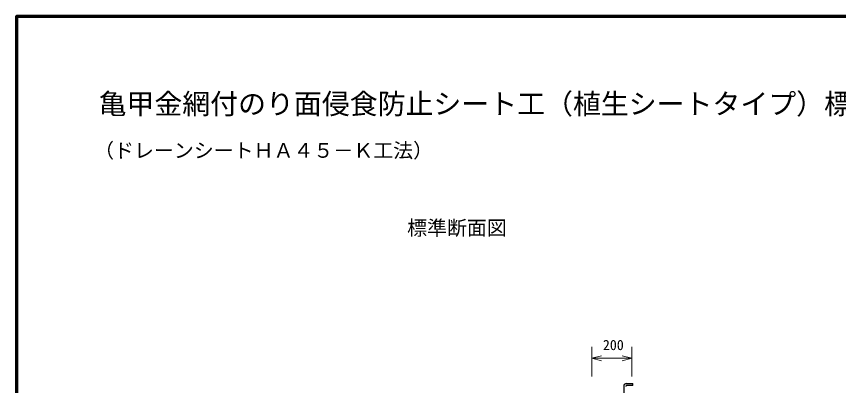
# Model space of a CAD drawing. Units: millimetres, scale not verified. Extents: x 200 to 8200, y 200 to 5825.
# Drawn here: x 200 to 4323, y 3888 to 5740 of the extents above; entities that cross this region are included whole.
import ezdxf
from ezdxf.enums import TextEntityAlignment as Align

# ---------------------------------------------------------------- set-up
doc = ezdxf.new("R2010")
doc.units = ezdxf.units.MM
doc.header["$LTSCALE"] = 20
for name, color, linetype, lineweight in [('C-STR', 1, 'Continuous', 25), ('C-STR-DIM', 1, 'Continuous', 13), ('C-TTL', 2, 'Continuous', 70)]:
    doc.layers.add(name, color=color, linetype=linetype, lineweight=lineweight)
doc.layers.add('C-TTL-TXT', color=7, linetype='Continuous')
doc.styles.add('ＭＳ ゴシック', font='')
doc.styles.get('ＭＳ ゴシック').set_extended_font_data('MS Gothic')

msp = doc.modelspace()

# ---------------------------------------------------------------- linework, layer by layer
at = {"layer": 'C-STR', "color": 7}
for p, q in [((3246.83, 3888.73), (3246.83, 3713.01)), ((3258.35, 3897.61), (3291.3, 3897.61)), ((3291.3, 3888), (3261.24, 3888)), ((3291.3, 3888), (3291.3, 3897.61))]:
    msp.add_line(p, q, dxfattribs=at)
for centre, radius, start, end in [((3258.51, 3885.49), 12.12, 90.74558, 164.52089), ((3260.83, 3883.01), 5, 85.32404, 180)]:
    msp.add_arc(centre, radius, start, end, dxfattribs=at)
at = {"layer": 'C-STR-DIM'}
for p, q in [((3085.83, 3932.63), (3085.83, 4082.11)), ((3285.83, 3932.63), (3285.83, 4082.11)), ((3085.83, 4024.4), (3134.13, 4037.34)), ((3085.83, 4024.4), (3134.13, 4011.46)), ((3085.83, 4024.4), (3285.83, 4024.4)), ((3285.83, 4024.4), (3237.53, 4037.34)), ((3285.83, 4024.4), (3237.53, 4011.46))]:
    msp.add_line(p, q, dxfattribs=at)
at = {"layer": 'C-TTL'}
msp.add_lwpolyline([(200, 200), (8200, 200), (8200, 5740), (200, 5740)], close=True, dxfattribs=at)

# ---------------------------------------------------------------- texts
at = {"layer": 'C-STR-DIM', "color": 7, "style": 'ＭＳ ゴシック'}
msp.add_text('200', height=51.32, dxfattribs=at).set_placement((3141.27, 4050.19), align=Align.BOTTOM_LEFT)
at = {"layer": 'C-TTL-TXT', "color": 3, "style": 'ＭＳ ゴシック'}
for s, height, p in [('亀甲金網付のり面侵食防止シート工（植生シートタイプ）標準施工図', 102.6, (611.94, 5219.5)), ('（ドレーンシートＨＡ４５－Ｋ工法）', 73.31, (589.57, 5008.78))]:
    msp.add_text(s, height=height, dxfattribs=at).set_placement(p, align=Align.BOTTOM_LEFT)
at = {"layer": 'C-TTL-TXT', "style": 'ＭＳ ゴシック'}
msp.add_text('標準断面図', height=73.31, dxfattribs=at).set_placement((2159.53, 4620.1), align=Align.BOTTOM_LEFT)

doc.saveas('drawing.dxf')
